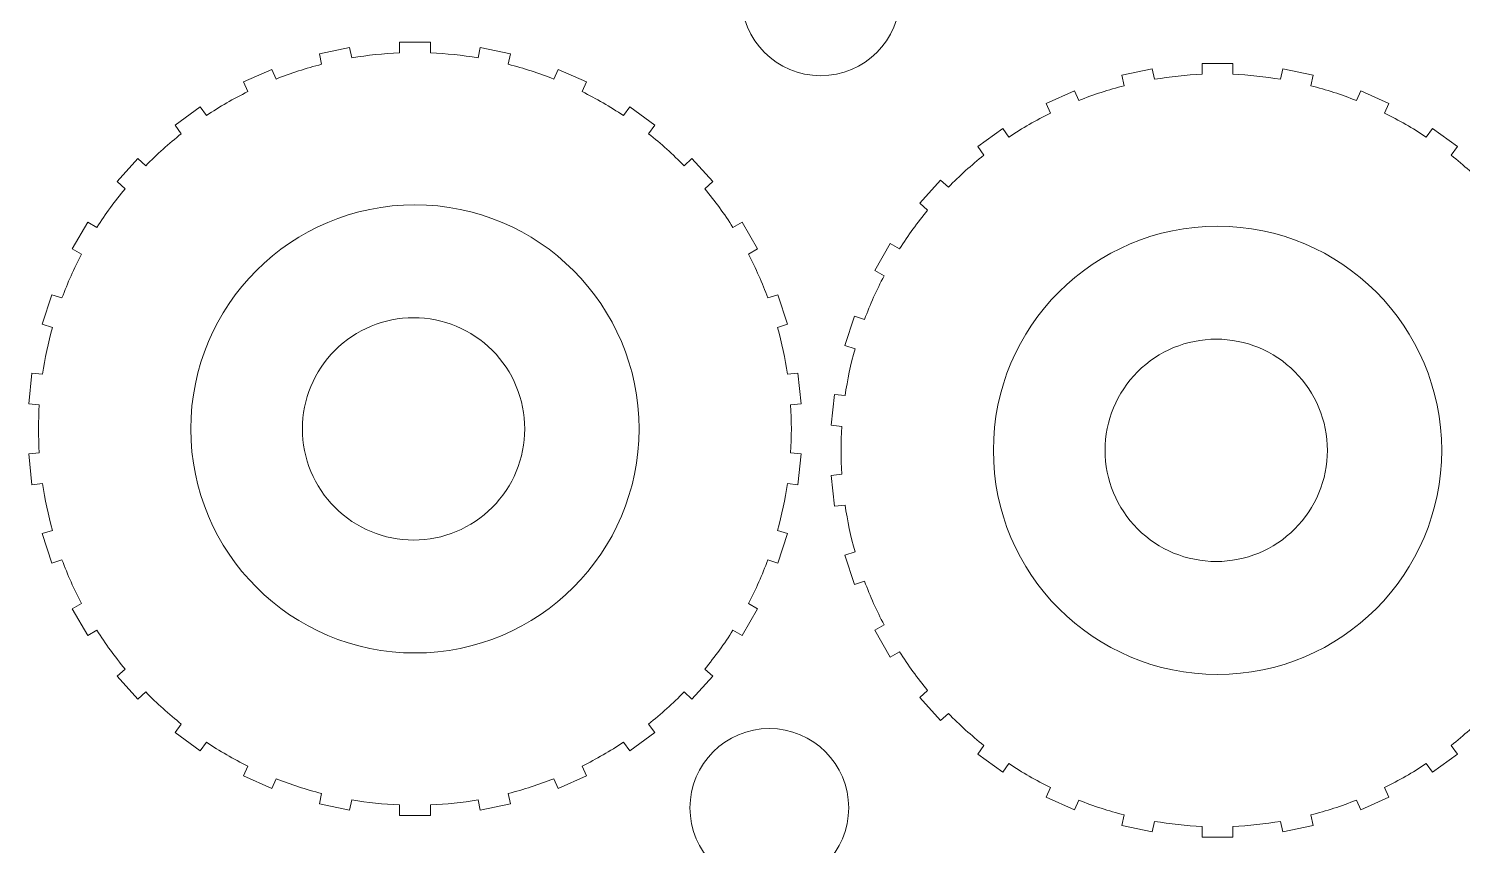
# Model space of a CAD drawing. Header units: centimetres. Extents: x -259 to 261, y 17 to 228.
# Drawn here: x -126.3 to -110.03, y 75.56 to 84.82 of the extents above; entities that cross this region are included whole.
import ezdxf

# ---------------------------------------------------------------- set-up
doc = ezdxf.new("R2010")
doc.units = ezdxf.units.CM
doc.header["$MEASUREMENT"] = 0
doc.layers.add('layer 1', color=7, linetype='Continuous')

msp = doc.modelspace()

# ---------------------------------------------------------------- linework, layer by layer
at = {"layer": 'layer 1', "color": 250, "lineweight": 9}
for points, knots in [([(-116.4135, 85.19143), (-116.4135, 85.68848), (-116.81644, 86.09142), (-117.3135, 86.09143), (-117.3135, 86.09143), (-117.81055, 86.09143), (-118.2135, 85.68848), (-118.2135, 85.19143), (-118.2135, 85.19143), (-118.2135, 84.69437), (-117.81056, 84.29143), (-117.3135, 84.29143), (-117.3135, 84.29143), (-116.81645, 84.29142), (-116.4135, 84.69436), (-116.4135, 85.19143)], [0, 0, 0, 0, 0.2, 0.2, 0.2, 0.2, 0.4, 0.4, 0.4, 0.4, 0.6, 0.6, 0.6, 0.6, 1, 1, 1, 1]), ([(-119.47909, 83.9365), (-119.47909, 83.9365), (-119.19512, 83.73018), (-119.19512, 83.73018), (-119.19512, 83.73018), (-119.19512, 83.73018), (-119.26601, 83.63261), (-119.26601, 83.63261), (-119.26601, 83.63261), (-119.12394, 83.52019), (-118.98917, 83.39885), (-118.86252, 83.2693), (-118.86252, 83.2693), (-118.86252, 83.2693), (-118.7729, 83.35001), (-118.7729, 83.35001), (-118.7729, 83.35001), (-118.7729, 83.35001), (-118.53803, 83.08916), (-118.53803, 83.08916), (-118.53803, 83.08916), (-118.53803, 83.08916), (-118.62765, 83.00846), (-118.62765, 83.00846), (-118.62765, 83.00846), (-118.51207, 82.86896), (-118.40547, 82.72225), (-118.30853, 82.56921), (-118.30853, 82.56921), (-118.30853, 82.56921), (-118.20407, 82.62951), (-118.20407, 82.62951), (-118.20407, 82.62951), (-118.20407, 82.62951), (-118.02857, 82.32553), (-118.02857, 82.32553), (-118.02857, 82.32553), (-118.02857, 82.32553), (-118.13303, 82.26523), (-118.13303, 82.26523), (-118.13303, 82.26523), (-118.04896, 82.10476), (-117.9752, 81.93908), (-117.91219, 81.76922), (-117.91219, 81.76922), (-117.91219, 81.76922), (-117.79748, 81.8065), (-117.79748, 81.8065), (-117.79748, 81.8065), (-117.79748, 81.8065), (-117.68902, 81.47268), (-117.68902, 81.47268), (-117.68902, 81.47268), (-117.68902, 81.47268), (-117.80372, 81.43541), (-117.80372, 81.43541), (-117.80372, 81.43541), (-117.75487, 81.26095), (-117.71716, 81.08357), (-117.69084, 80.90432), (-117.69084, 80.90432), (-117.69084, 80.90432), (-117.57089, 80.91694), (-117.57089, 80.91694), (-117.57089, 80.91694), (-117.57089, 80.91694), (-117.5342, 80.56786), (-117.5342, 80.56786), (-117.5342, 80.56786), (-117.5342, 80.56786), (-117.65414, 80.55523), (-117.65414, 80.55523), (-117.65414, 80.55523), (-117.64263, 80.37443), (-117.64263, 80.19309), (-117.65414, 80.0123), (-117.65414, 80.0123), (-117.65414, 80.0123), (-117.5342, 79.99969), (-117.5342, 79.99969), (-117.5342, 79.99969), (-117.5342, 79.99969), (-117.57089, 79.65062), (-117.57089, 79.65062), (-117.57089, 79.65062), (-117.57089, 79.65062), (-117.69084, 79.66322), (-117.69084, 79.66322), (-117.69084, 79.66322), (-117.71716, 79.48398), (-117.75487, 79.3066), (-117.80372, 79.13215), (-117.80372, 79.13215), (-117.80372, 79.13215), (-117.68902, 79.09487), (-117.68902, 79.09487), (-117.68902, 79.09487), (-117.68902, 79.09487), (-117.79748, 78.76105), (-117.79748, 78.76105), (-117.79748, 78.76105), (-117.79748, 78.76105), (-117.91219, 78.79832), (-117.91219, 78.79832), (-117.91219, 78.79832), (-117.9752, 78.62848), (-118.04896, 78.4628), (-118.13303, 78.30231), (-118.13303, 78.30231), (-118.13303, 78.30231), (-118.02857, 78.24201), (-118.02857, 78.24201), (-118.02857, 78.24201), (-118.02857, 78.24201), (-118.20407, 77.93804), (-118.20407, 77.93804), (-118.20407, 77.93804), (-118.20407, 77.93804), (-118.30853, 77.99834), (-118.30853, 77.99834), (-118.30853, 77.99834), (-118.40547, 77.8453), (-118.51207, 77.69859), (-118.62765, 77.5591), (-118.62765, 77.5591), (-118.62765, 77.5591), (-118.53803, 77.47839), (-118.53803, 77.47839), (-118.53803, 77.47839), (-118.53803, 77.47839), (-118.7729, 77.21755), (-118.7729, 77.21755), (-118.7729, 77.21755), (-118.7729, 77.21755), (-118.86252, 77.29824), (-118.86252, 77.29824), (-118.86252, 77.29824), (-118.98917, 77.16871), (-119.12394, 77.04736), (-119.26601, 76.93495), (-119.26601, 76.93495), (-119.26601, 76.93495), (-119.19512, 76.83737), (-119.19512, 76.83737), (-119.19512, 76.83737), (-119.19512, 76.83737), (-119.47909, 76.63106), (-119.47909, 76.63106), (-119.47909, 76.63106), (-119.47909, 76.63106), (-119.54998, 76.72863), (-119.54998, 76.72863), (-119.54998, 76.72863), (-119.70079, 76.62826), (-119.85785, 76.53758), (-120.02018, 76.45715), (-120.02018, 76.45715), (-120.02018, 76.45715), (-119.97113, 76.34698), (-119.97113, 76.34698), (-119.97113, 76.34698), (-119.97113, 76.34698), (-120.29178, 76.20421), (-120.29178, 76.20421), (-120.29178, 76.20421), (-120.29178, 76.20421), (-120.34084, 76.31439), (-120.34084, 76.31439), (-120.34084, 76.31439), (-120.50922, 76.24757), (-120.68169, 76.19153), (-120.8572, 76.14661), (-120.8572, 76.14661), (-120.8572, 76.14661), (-120.83213, 76.02864), (-120.83213, 76.02864), (-120.83213, 76.02864), (-120.83213, 76.02864), (-121.17546, 75.95567), (-121.17546, 75.95567), (-121.17546, 75.95567), (-121.17546, 75.95567), (-121.20054, 76.07364), (-121.20054, 76.07364), (-121.20054, 76.07364), (-121.37914, 76.04329), (-121.5595, 76.02433), (-121.74051, 76.01688), (-121.74051, 76.01688), (-121.74051, 76.01688), (-121.74051, 75.89628), (-121.74051, 75.89628), (-121.74051, 75.89628), (-121.74051, 75.89628), (-122.09151, 75.89628), (-122.09151, 75.89628), (-122.09151, 75.89628), (-122.09151, 75.89628), (-122.09151, 76.01688), (-122.09151, 76.01688), (-122.09151, 76.01688), (-122.27252, 76.02433), (-122.45287, 76.04329), (-122.63147, 76.07364), (-122.63147, 76.07364), (-122.63147, 76.07364), (-122.65656, 75.95567), (-122.65656, 75.95567), (-122.65656, 75.95567), (-122.65656, 75.95567), (-122.99988, 76.02864), (-122.99988, 76.02864), (-122.99988, 76.02864), (-122.99988, 76.02864), (-122.97481, 76.14661), (-122.97481, 76.14661), (-122.97481, 76.14661), (-123.15032, 76.19153), (-123.32279, 76.24757), (-123.49118, 76.31439), (-123.49118, 76.31439), (-123.49118, 76.31439), (-123.54024, 76.20421), (-123.54024, 76.20421), (-123.54024, 76.20421), (-123.54024, 76.20421), (-123.86089, 76.34698), (-123.86089, 76.34698), (-123.86089, 76.34698), (-123.86089, 76.34698), (-123.81184, 76.45715), (-123.81184, 76.45715), (-123.81184, 76.45715), (-123.97417, 76.53758), (-124.13123, 76.62826), (-124.28204, 76.72863), (-124.28204, 76.72863), (-124.28204, 76.72863), (-124.35293, 76.63106), (-124.35293, 76.63106), (-124.35293, 76.63106), (-124.35293, 76.63106), (-124.6369, 76.83737), (-124.6369, 76.83737), (-124.6369, 76.83737), (-124.6369, 76.83737), (-124.56601, 76.93495), (-124.56601, 76.93495), (-124.56601, 76.93495), (-124.70807, 77.04736), (-124.84284, 77.16871), (-124.9695, 77.29824), (-124.9695, 77.29824), (-124.9695, 77.29824), (-125.05912, 77.21755), (-125.05912, 77.21755), (-125.05912, 77.21755), (-125.05912, 77.21755), (-125.29398, 77.47839), (-125.29398, 77.47839), (-125.29398, 77.47839), (-125.29398, 77.47839), (-125.20436, 77.5591), (-125.20436, 77.5591), (-125.20436, 77.5591), (-125.31995, 77.69859), (-125.42654, 77.8453), (-125.52349, 77.99834), (-125.52349, 77.99834), (-125.52349, 77.99834), (-125.62795, 77.93804), (-125.62795, 77.93804), (-125.62795, 77.93804), (-125.62795, 77.93804), (-125.80345, 78.24201), (-125.80345, 78.24201), (-125.80345, 78.24201), (-125.80345, 78.24201), (-125.69899, 78.30231), (-125.69899, 78.30231), (-125.69899, 78.30231), (-125.78305, 78.4628), (-125.85681, 78.62848), (-125.91983, 78.79832), (-125.91983, 78.79832), (-125.91983, 78.79832), (-126.03453, 78.76105), (-126.03453, 78.76105), (-126.03453, 78.76105), (-126.03453, 78.76105), (-126.14299, 79.09487), (-126.14299, 79.09487), (-126.14299, 79.09487), (-126.14299, 79.09487), (-126.0283, 79.13215), (-126.0283, 79.13215), (-126.0283, 79.13215), (-126.07715, 79.3066), (-126.11485, 79.48398), (-126.14118, 79.66322), (-126.14118, 79.66322), (-126.14118, 79.66322), (-126.26113, 79.65062), (-126.26113, 79.65062), (-126.26113, 79.65062), (-126.26113, 79.65062), (-126.29782, 79.99969), (-126.29782, 79.99969), (-126.29782, 79.99969), (-126.29782, 79.99969), (-126.17787, 80.0123), (-126.17787, 80.0123), (-126.17787, 80.0123), (-126.18938, 80.1931), (-126.18938, 80.37445), (-126.17787, 80.55525), (-126.17787, 80.55525), (-126.17787, 80.55525), (-126.29782, 80.56786), (-126.29782, 80.56786), (-126.29782, 80.56786), (-126.29782, 80.56786), (-126.26113, 80.91694), (-126.26113, 80.91694), (-126.26113, 80.91694), (-126.26113, 80.91694), (-126.14118, 80.90432), (-126.14118, 80.90432), (-126.14118, 80.90432), (-126.11485, 81.08357), (-126.07715, 81.26095), (-126.0283, 81.43541), (-126.0283, 81.43541), (-126.0283, 81.43541), (-126.14299, 81.47268), (-126.14299, 81.47268), (-126.14299, 81.47268), (-126.14299, 81.47268), (-126.03453, 81.8065), (-126.03453, 81.8065), (-126.03453, 81.8065), (-126.03453, 81.8065), (-125.91983, 81.76922), (-125.91983, 81.76922), (-125.91983, 81.76922), (-125.85681, 81.93908), (-125.78305, 82.10476), (-125.69899, 82.26523), (-125.69899, 82.26523), (-125.69899, 82.26523), (-125.80345, 82.32553), (-125.80345, 82.32553), (-125.80345, 82.32553), (-125.80345, 82.32553), (-125.62795, 82.62951), (-125.62795, 82.62951), (-125.62795, 82.62951), (-125.62795, 82.62951), (-125.52349, 82.56921), (-125.52349, 82.56921), (-125.52349, 82.56921), (-125.42654, 82.72225), (-125.31995, 82.86896), (-125.20436, 83.00846), (-125.20436, 83.00846), (-125.20436, 83.00846), (-125.29398, 83.08916), (-125.29398, 83.08916), (-125.29398, 83.08916), (-125.29398, 83.08916), (-125.05912, 83.35001), (-125.05912, 83.35001), (-125.05912, 83.35001), (-125.05912, 83.35001), (-124.9695, 83.2693), (-124.9695, 83.2693), (-124.9695, 83.2693), (-124.84284, 83.39885), (-124.70807, 83.52019), (-124.56601, 83.63261), (-124.56601, 83.63261), (-124.56601, 83.63261), (-124.6369, 83.73018), (-124.6369, 83.73018), (-124.6369, 83.73018), (-124.6369, 83.73018), (-124.35293, 83.9365), (-124.35293, 83.9365), (-124.35293, 83.9365), (-124.35293, 83.9365), (-124.28204, 83.83892), (-124.28204, 83.83892), (-124.28204, 83.83892), (-124.13123, 83.93929), (-123.97417, 84.02997), (-123.81184, 84.11039), (-123.81184, 84.11039), (-123.81184, 84.11039), (-123.86089, 84.22057), (-123.86089, 84.22057), (-123.86089, 84.22057), (-123.86089, 84.22057), (-123.54024, 84.36334), (-123.54024, 84.36334), (-123.54024, 84.36334), (-123.54024, 84.36334), (-123.49118, 84.25316), (-123.49118, 84.25316), (-123.49118, 84.25316), (-123.32279, 84.31997), (-123.15032, 84.37602), (-122.97481, 84.42093), (-122.97481, 84.42093), (-122.97481, 84.42093), (-122.99988, 84.53891), (-122.99988, 84.53891), (-122.99988, 84.53891), (-122.99988, 84.53891), (-122.65656, 84.61189), (-122.65656, 84.61189), (-122.65656, 84.61189), (-122.65656, 84.61189), (-122.63147, 84.49392), (-122.63147, 84.49392), (-122.63147, 84.49392), (-122.45287, 84.52427), (-122.27252, 84.54322), (-122.09151, 84.55066), (-122.09151, 84.55066), (-122.09151, 84.55066), (-122.09151, 84.67128), (-122.09151, 84.67128), (-122.09151, 84.67128), (-122.09151, 84.67128), (-121.74051, 84.67128), (-121.74051, 84.67128), (-121.74051, 84.67128), (-121.74051, 84.67128), (-121.74051, 84.55066), (-121.74051, 84.55066), (-121.74051, 84.55066), (-121.5595, 84.54322), (-121.37914, 84.52427), (-121.20054, 84.49392), (-121.20054, 84.49392), (-121.20054, 84.49392), (-121.17546, 84.61189), (-121.17546, 84.61189), (-121.17546, 84.61189), (-121.17546, 84.61189), (-120.83213, 84.53891), (-120.83213, 84.53891), (-120.83213, 84.53891), (-120.83213, 84.53891), (-120.8572, 84.42093), (-120.8572, 84.42093), (-120.8572, 84.42093), (-120.68169, 84.37602), (-120.50922, 84.31997), (-120.34084, 84.25316), (-120.34084, 84.25316), (-120.34084, 84.25316), (-120.29178, 84.36334), (-120.29178, 84.36334), (-120.29178, 84.36334), (-120.29178, 84.36334), (-119.97113, 84.22057), (-119.97113, 84.22057), (-119.97113, 84.22057), (-119.97113, 84.22057), (-120.02018, 84.11039), (-120.02018, 84.11039), (-120.02018, 84.11039), (-119.85785, 84.02997), (-119.70079, 83.93929), (-119.54998, 83.83892), (-119.54998, 83.83892), (-119.54998, 83.83892), (-119.47909, 83.9365), (-119.47909, 83.9365)], [0, 0, 0, 0, 0.00826446, 0.00826446, 0.00826446, 0.00826446, 0.01652893, 0.01652893, 0.01652893, 0.01652893, 0.02479339, 0.02479339, 0.02479339, 0.02479339, 0.03305785, 0.03305785, 0.03305785, 0.03305785, 0.04132231, 0.04132231, 0.04132231, 0.04132231, 0.04958678, 0.04958678, 0.04958678, 0.04958678, 0.05785124, 0.05785124, 0.05785124, 0.05785124, 0.0661157, 0.0661157, 0.0661157, 0.0661157, 0.07438017, 0.07438017, 0.07438017, 0.07438017, 0.08264463, 0.08264463, 0.08264463, 0.08264463, 0.09090909, 0.09090909, 0.09090909, 0.09090909, 0.09917355, 0.09917355, 0.09917355, 0.09917355, 0.10743802, 0.10743802, 0.10743802, 0.10743802, 0.11570248, 0.11570248, 0.11570248, 0.11570248, 0.12396694, 0.12396694, 0.12396694, 0.12396694, 0.1322314, 0.1322314, 0.1322314, 0.1322314, 0.14049587, 0.14049587, 0.14049587, 0.14049587, 0.14876033, 0.14876033, 0.14876033, 0.14876033, 0.15702479, 0.15702479, 0.15702479, 0.15702479, 0.16528926, 0.16528926, 0.16528926, 0.16528926, 0.17355372, 0.17355372, 0.17355372, 0.17355372, 0.18181818, 0.18181818, 0.18181818, 0.18181818, 0.19008264, 0.19008264, 0.19008264, 0.19008264, 0.19834711, 0.19834711, 0.19834711, 0.19834711, 0.20661157, 0.20661157, 0.20661157, 0.20661157, 0.21487603, 0.21487603, 0.21487603, 0.21487603, 0.2231405, 0.2231405, 0.2231405, 0.2231405, 0.23140496, 0.23140496, 0.23140496, 0.23140496, 0.23966942, 0.23966942, 0.23966942, 0.23966942, 0.24793388, 0.24793388, 0.24793388, 0.24793388, 0.25619835, 0.25619835, 0.25619835, 0.25619835, 0.26446281, 0.26446281, 0.26446281, 0.26446281, 0.27272727, 0.27272727, 0.27272727, 0.27272727, 0.28099174, 0.28099174, 0.28099174, 0.28099174, 0.2892562, 0.2892562, 0.2892562, 0.2892562, 0.29752066, 0.29752066, 0.29752066, 0.29752066, 0.30578512, 0.30578512, 0.30578512, 0.30578512, 0.31404959, 0.31404959, 0.31404959, 0.31404959, 0.32231405, 0.32231405, 0.32231405, 0.32231405, 0.33057851, 0.33057851, 0.33057851, 0.33057851, 0.33884298, 0.33884298, 0.33884298, 0.33884298, 0.34710744, 0.34710744, 0.34710744, 0.34710744, 0.3553719, 0.3553719, 0.3553719, 0.3553719, 0.36363636, 0.36363636, 0.36363636, 0.36363636, 0.37190083, 0.37190083, 0.37190083, 0.37190083, 0.38016529, 0.38016529, 0.38016529, 0.38016529, 0.38842975, 0.38842975, 0.38842975, 0.38842975, 0.39669421, 0.39669421, 0.39669421, 0.39669421, 0.40495868, 0.40495868, 0.40495868, 0.40495868, 0.41322314, 0.41322314, 0.41322314, 0.41322314, 0.4214876, 0.4214876, 0.4214876, 0.4214876, 0.42975207, 0.42975207, 0.42975207, 0.42975207, 0.43801653, 0.43801653, 0.43801653, 0.43801653, 0.44628099, 0.44628099, 0.44628099, 0.44628099, 0.45454545, 0.45454545, 0.45454545, 0.45454545, 0.46280992, 0.46280992, 0.46280992, 0.46280992, 0.47107438, 0.47107438, 0.47107438, 0.47107438, 0.47933884, 0.47933884, 0.47933884, 0.47933884, 0.48760331, 0.48760331, 0.48760331, 0.48760331, 0.49586777, 0.49586777, 0.49586777, 0.49586777, 0.50413223, 0.50413223, 0.50413223, 0.50413223, 0.51239669, 0.51239669, 0.51239669, 0.51239669, 0.52066116, 0.52066116, 0.52066116, 0.52066116, 0.52892562, 0.52892562, 0.52892562, 0.52892562, 0.53719008, 0.53719008, 0.53719008, 0.53719008, 0.54545455, 0.54545455, 0.54545455, 0.54545455, 0.55371901, 0.55371901, 0.55371901, 0.55371901, 0.56198347, 0.56198347, 0.56198347, 0.56198347, 0.57024793, 0.57024793, 0.57024793, 0.57024793, 0.5785124, 0.5785124, 0.5785124, 0.5785124, 0.58677686, 0.58677686, 0.58677686, 0.58677686, 0.59504132, 0.59504132, 0.59504132, 0.59504132, 0.60330579, 0.60330579, 0.60330579, 0.60330579, 0.61157025, 0.61157025, 0.61157025, 0.61157025, 0.61983471, 0.61983471, 0.61983471, 0.61983471, 0.62809917, 0.62809917, 0.62809917, 0.62809917, 0.63636364, 0.63636364, 0.63636364, 0.63636364, 0.6446281, 0.6446281, 0.6446281, 0.6446281, 0.65289256, 0.65289256, 0.65289256, 0.65289256, 0.66115702, 0.66115702, 0.66115702, 0.66115702, 0.66942149, 0.66942149, 0.66942149, 0.66942149, 0.67768595, 0.67768595, 0.67768595, 0.67768595, 0.68595041, 0.68595041, 0.68595041, 0.68595041, 0.69421488, 0.69421488, 0.69421488, 0.69421488, 0.70247934, 0.70247934, 0.70247934, 0.70247934, 0.7107438, 0.7107438, 0.7107438, 0.7107438, 0.71900826, 0.71900826, 0.71900826, 0.71900826, 0.72727273, 0.72727273, 0.72727273, 0.72727273, 0.73553719, 0.73553719, 0.73553719, 0.73553719, 0.74380165, 0.74380165, 0.74380165, 0.74380165, 0.75206612, 0.75206612, 0.75206612, 0.75206612, 0.76033058, 0.76033058, 0.76033058, 0.76033058, 0.76859504, 0.76859504, 0.76859504, 0.76859504, 0.7768595, 0.7768595, 0.7768595, 0.7768595, 0.78512397, 0.78512397, 0.78512397, 0.78512397, 0.79338843, 0.79338843, 0.79338843, 0.79338843, 0.80165289, 0.80165289, 0.80165289, 0.80165289, 0.80991736, 0.80991736, 0.80991736, 0.80991736, 0.81818182, 0.81818182, 0.81818182, 0.81818182, 0.82644628, 0.82644628, 0.82644628, 0.82644628, 0.83471074, 0.83471074, 0.83471074, 0.83471074, 0.84297521, 0.84297521, 0.84297521, 0.84297521, 0.85123967, 0.85123967, 0.85123967, 0.85123967, 0.85950413, 0.85950413, 0.85950413, 0.85950413, 0.8677686, 0.8677686, 0.8677686, 0.8677686, 0.87603306, 0.87603306, 0.87603306, 0.87603306, 0.88429752, 0.88429752, 0.88429752, 0.88429752, 0.89256198, 0.89256198, 0.89256198, 0.89256198, 0.90082645, 0.90082645, 0.90082645, 0.90082645, 0.90909091, 0.90909091, 0.90909091, 0.90909091, 0.91735537, 0.91735537, 0.91735537, 0.91735537, 0.92561983, 0.92561983, 0.92561983, 0.92561983, 0.9338843, 0.9338843, 0.9338843, 0.9338843, 0.94214876, 0.94214876, 0.94214876, 0.94214876, 0.95041322, 0.95041322, 0.95041322, 0.95041322, 0.95867769, 0.95867769, 0.95867769, 0.95867769, 0.96694215, 0.96694215, 0.96694215, 0.96694215, 0.97520661, 0.97520661, 0.97520661, 0.97520661, 0.98347107, 0.98347107, 0.98347107, 0.98347107, 1, 1, 1, 1]), ([(-110.37427, 83.69307), (-110.37427, 83.69307), (-110.0903, 83.48675), (-110.0903, 83.48675), (-110.0903, 83.48675), (-110.0903, 83.48675), (-110.16119, 83.38918), (-110.16119, 83.38918), (-110.16119, 83.38918), (-110.01912, 83.27676), (-109.88435, 83.15542), (-109.7577, 83.02587), (-109.7577, 83.02587), (-109.7577, 83.02587), (-109.66808, 83.10658), (-109.66808, 83.10658), (-109.66808, 83.10658), (-109.66808, 83.10658), (-109.43321, 82.84573), (-109.43321, 82.84573), (-109.43321, 82.84573), (-109.43321, 82.84573), (-109.52283, 82.76503), (-109.52283, 82.76503), (-109.52283, 82.76503), (-109.40725, 82.62553), (-109.30065, 82.47882), (-109.20371, 82.32578), (-109.20371, 82.32578), (-109.20371, 82.32578), (-109.09925, 82.38608), (-109.09925, 82.38608), (-109.09925, 82.38608), (-109.09925, 82.38608), (-108.92375, 82.0821), (-108.92375, 82.0821), (-108.92375, 82.0821), (-108.92375, 82.0821), (-109.02821, 82.0218), (-109.02821, 82.0218), (-109.02821, 82.0218), (-108.94414, 81.86133), (-108.87038, 81.69565), (-108.80737, 81.52579), (-108.80737, 81.52579), (-108.80737, 81.52579), (-108.69266, 81.56307), (-108.69266, 81.56307), (-108.69266, 81.56307), (-108.69266, 81.56307), (-108.5842, 81.22925), (-108.5842, 81.22925), (-108.5842, 81.22925), (-108.5842, 81.22925), (-108.6989, 81.19198), (-108.6989, 81.19198), (-108.6989, 81.19198), (-108.65005, 81.01752), (-108.61234, 80.84014), (-108.58602, 80.66089), (-108.58602, 80.66089), (-108.58602, 80.66089), (-108.46607, 80.67351), (-108.46607, 80.67351), (-108.46607, 80.67351), (-108.46607, 80.67351), (-108.42938, 80.32443), (-108.42938, 80.32443), (-108.42938, 80.32443), (-108.42938, 80.32443), (-108.54932, 80.3118), (-108.54932, 80.3118), (-108.54932, 80.3118), (-108.53781, 80.131), (-108.53781, 79.94966), (-108.54932, 79.76887), (-108.54932, 79.76887), (-108.54932, 79.76887), (-108.42938, 79.75626), (-108.42938, 79.75626), (-108.42938, 79.75626), (-108.42938, 79.75626), (-108.46607, 79.40719), (-108.46607, 79.40719), (-108.46607, 79.40719), (-108.46607, 79.40719), (-108.58602, 79.41979), (-108.58602, 79.41979), (-108.58602, 79.41979), (-108.61234, 79.24055), (-108.65005, 79.06317), (-108.6989, 78.88872), (-108.6989, 78.88872), (-108.6989, 78.88872), (-108.5842, 78.85144), (-108.5842, 78.85144), (-108.5842, 78.85144), (-108.5842, 78.85144), (-108.69266, 78.51762), (-108.69266, 78.51762), (-108.69266, 78.51762), (-108.69266, 78.51762), (-108.80737, 78.55489), (-108.80737, 78.55489), (-108.80737, 78.55489), (-108.87038, 78.38505), (-108.94414, 78.21937), (-109.02821, 78.05888), (-109.02821, 78.05888), (-109.02821, 78.05888), (-108.92375, 77.99858), (-108.92375, 77.99858), (-108.92375, 77.99858), (-108.92375, 77.99858), (-109.09925, 77.69461), (-109.09925, 77.69461), (-109.09925, 77.69461), (-109.09925, 77.69461), (-109.20371, 77.75491), (-109.20371, 77.75491), (-109.20371, 77.75491), (-109.30065, 77.60187), (-109.40725, 77.45516), (-109.52283, 77.31567), (-109.52283, 77.31567), (-109.52283, 77.31567), (-109.43321, 77.23496), (-109.43321, 77.23496), (-109.43321, 77.23496), (-109.43321, 77.23496), (-109.66808, 76.97412), (-109.66808, 76.97412), (-109.66808, 76.97412), (-109.66808, 76.97412), (-109.7577, 77.05481), (-109.7577, 77.05481), (-109.7577, 77.05481), (-109.88435, 76.92528), (-110.01912, 76.80393), (-110.16119, 76.69152), (-110.16119, 76.69152), (-110.16119, 76.69152), (-110.0903, 76.59394), (-110.0903, 76.59394), (-110.0903, 76.59394), (-110.0903, 76.59394), (-110.37427, 76.38763), (-110.37427, 76.38763), (-110.37427, 76.38763), (-110.37427, 76.38763), (-110.44516, 76.4852), (-110.44516, 76.4852), (-110.44516, 76.4852), (-110.59597, 76.38483), (-110.75303, 76.29415), (-110.91536, 76.21372), (-110.91536, 76.21372), (-110.91536, 76.21372), (-110.86631, 76.10355), (-110.86631, 76.10355), (-110.86631, 76.10355), (-110.86631, 76.10355), (-111.18696, 75.96078), (-111.18696, 75.96078), (-111.18696, 75.96078), (-111.18696, 75.96078), (-111.23602, 76.07096), (-111.23602, 76.07096), (-111.23602, 76.07096), (-111.4044, 76.00414), (-111.57687, 75.9481), (-111.75238, 75.90318), (-111.75238, 75.90318), (-111.75238, 75.90318), (-111.72731, 75.78521), (-111.72731, 75.78521), (-111.72731, 75.78521), (-111.72731, 75.78521), (-112.07064, 75.71224), (-112.07064, 75.71224), (-112.07064, 75.71224), (-112.07064, 75.71224), (-112.09572, 75.83021), (-112.09572, 75.83021), (-112.09572, 75.83021), (-112.27432, 75.79986), (-112.45468, 75.7809), (-112.63569, 75.77345), (-112.63569, 75.77345), (-112.63569, 75.77345), (-112.63569, 75.65285), (-112.63569, 75.65285), (-112.63569, 75.65285), (-112.63569, 75.65285), (-112.98669, 75.65285), (-112.98669, 75.65285), (-112.98669, 75.65285), (-112.98669, 75.65285), (-112.98669, 75.77345), (-112.98669, 75.77345), (-112.98669, 75.77345), (-113.1677, 75.7809), (-113.34805, 75.79986), (-113.52665, 75.83021), (-113.52665, 75.83021), (-113.52665, 75.83021), (-113.55174, 75.71224), (-113.55174, 75.71224), (-113.55174, 75.71224), (-113.55174, 75.71224), (-113.89506, 75.78521), (-113.89506, 75.78521), (-113.89506, 75.78521), (-113.89506, 75.78521), (-113.86999, 75.90318), (-113.86999, 75.90318), (-113.86999, 75.90318), (-114.0455, 75.9481), (-114.21797, 76.00414), (-114.38636, 76.07096), (-114.38636, 76.07096), (-114.38636, 76.07096), (-114.43542, 75.96078), (-114.43542, 75.96078), (-114.43542, 75.96078), (-114.43542, 75.96078), (-114.75607, 76.10355), (-114.75607, 76.10355), (-114.75607, 76.10355), (-114.75607, 76.10355), (-114.70702, 76.21372), (-114.70702, 76.21372), (-114.70702, 76.21372), (-114.86935, 76.29415), (-115.02641, 76.38483), (-115.17722, 76.4852), (-115.17722, 76.4852), (-115.17722, 76.4852), (-115.24811, 76.38763), (-115.24811, 76.38763), (-115.24811, 76.38763), (-115.24811, 76.38763), (-115.53208, 76.59394), (-115.53208, 76.59394), (-115.53208, 76.59394), (-115.53208, 76.59394), (-115.46119, 76.69152), (-115.46119, 76.69152), (-115.46119, 76.69152), (-115.60325, 76.80393), (-115.73802, 76.92528), (-115.86468, 77.05481), (-115.86468, 77.05481), (-115.86468, 77.05481), (-115.9543, 76.97412), (-115.9543, 76.97412), (-115.9543, 76.97412), (-115.9543, 76.97412), (-116.18916, 77.23496), (-116.18916, 77.23496), (-116.18916, 77.23496), (-116.18916, 77.23496), (-116.09954, 77.31567), (-116.09954, 77.31567), (-116.09954, 77.31567), (-116.21513, 77.45516), (-116.32172, 77.60187), (-116.41867, 77.75491), (-116.41867, 77.75491), (-116.41867, 77.75491), (-116.52313, 77.69461), (-116.52313, 77.69461), (-116.52313, 77.69461), (-116.52313, 77.69461), (-116.69863, 77.99858), (-116.69863, 77.99858), (-116.69863, 77.99858), (-116.69863, 77.99858), (-116.59417, 78.05888), (-116.59417, 78.05888), (-116.59417, 78.05888), (-116.67823, 78.21937), (-116.75199, 78.38505), (-116.81501, 78.55489), (-116.81501, 78.55489), (-116.81501, 78.55489), (-116.92971, 78.51762), (-116.92971, 78.51762), (-116.92971, 78.51762), (-116.92971, 78.51762), (-117.03817, 78.85144), (-117.03817, 78.85144), (-117.03817, 78.85144), (-117.03817, 78.85144), (-116.92348, 78.88872), (-116.92348, 78.88872), (-116.92348, 78.88872), (-116.97233, 79.06317), (-117.01003, 79.24055), (-117.03636, 79.41979), (-117.03636, 79.41979), (-117.03636, 79.41979), (-117.15631, 79.40719), (-117.15631, 79.40719), (-117.15631, 79.40719), (-117.15631, 79.40719), (-117.193, 79.75626), (-117.193, 79.75626), (-117.193, 79.75626), (-117.193, 79.75626), (-117.07305, 79.76887), (-117.07305, 79.76887), (-117.07305, 79.76887), (-117.08456, 79.94967), (-117.08456, 80.13102), (-117.07305, 80.31182), (-117.07305, 80.31182), (-117.07305, 80.31182), (-117.193, 80.32443), (-117.193, 80.32443), (-117.193, 80.32443), (-117.193, 80.32443), (-117.15631, 80.67351), (-117.15631, 80.67351), (-117.15631, 80.67351), (-117.15631, 80.67351), (-117.03636, 80.66089), (-117.03636, 80.66089), (-117.03636, 80.66089), (-117.01003, 80.84014), (-116.97233, 81.01752), (-116.92348, 81.19198), (-116.92348, 81.19198), (-116.92348, 81.19198), (-117.03817, 81.22925), (-117.03817, 81.22925), (-117.03817, 81.22925), (-117.03817, 81.22925), (-116.92971, 81.56307), (-116.92971, 81.56307), (-116.92971, 81.56307), (-116.92971, 81.56307), (-116.81501, 81.52579), (-116.81501, 81.52579), (-116.81501, 81.52579), (-116.75199, 81.69565), (-116.67823, 81.86133), (-116.59417, 82.0218), (-116.59417, 82.0218), (-116.59417, 82.0218), (-116.69863, 82.0821), (-116.69863, 82.0821), (-116.69863, 82.0821), (-116.69863, 82.0821), (-116.52313, 82.38608), (-116.52313, 82.38608), (-116.52313, 82.38608), (-116.52313, 82.38608), (-116.41867, 82.32578), (-116.41867, 82.32578), (-116.41867, 82.32578), (-116.32172, 82.47882), (-116.21513, 82.62553), (-116.09954, 82.76503), (-116.09954, 82.76503), (-116.09954, 82.76503), (-116.18916, 82.84573), (-116.18916, 82.84573), (-116.18916, 82.84573), (-116.18916, 82.84573), (-115.9543, 83.10658), (-115.9543, 83.10658), (-115.9543, 83.10658), (-115.9543, 83.10658), (-115.86468, 83.02587), (-115.86468, 83.02587), (-115.86468, 83.02587), (-115.73802, 83.15542), (-115.60325, 83.27676), (-115.46119, 83.38918), (-115.46119, 83.38918), (-115.46119, 83.38918), (-115.53208, 83.48675), (-115.53208, 83.48675), (-115.53208, 83.48675), (-115.53208, 83.48675), (-115.24811, 83.69307), (-115.24811, 83.69307), (-115.24811, 83.69307), (-115.24811, 83.69307), (-115.17722, 83.59549), (-115.17722, 83.59549), (-115.17722, 83.59549), (-115.02641, 83.69586), (-114.86935, 83.78654), (-114.70702, 83.86696), (-114.70702, 83.86696), (-114.70702, 83.86696), (-114.75607, 83.97714), (-114.75607, 83.97714), (-114.75607, 83.97714), (-114.75607, 83.97714), (-114.43542, 84.11991), (-114.43542, 84.11991), (-114.43542, 84.11991), (-114.43542, 84.11991), (-114.38636, 84.00973), (-114.38636, 84.00973), (-114.38636, 84.00973), (-114.21797, 84.07654), (-114.0455, 84.13259), (-113.86999, 84.1775), (-113.86999, 84.1775), (-113.86999, 84.1775), (-113.89506, 84.29548), (-113.89506, 84.29548), (-113.89506, 84.29548), (-113.89506, 84.29548), (-113.55174, 84.36846), (-113.55174, 84.36846), (-113.55174, 84.36846), (-113.55174, 84.36846), (-113.52665, 84.25049), (-113.52665, 84.25049), (-113.52665, 84.25049), (-113.34805, 84.28084), (-113.1677, 84.29979), (-112.98669, 84.30723), (-112.98669, 84.30723), (-112.98669, 84.30723), (-112.98669, 84.42785), (-112.98669, 84.42785), (-112.98669, 84.42785), (-112.98669, 84.42785), (-112.63569, 84.42785), (-112.63569, 84.42785), (-112.63569, 84.42785), (-112.63569, 84.42785), (-112.63569, 84.30723), (-112.63569, 84.30723), (-112.63569, 84.30723), (-112.45468, 84.29979), (-112.27432, 84.28084), (-112.09572, 84.25049), (-112.09572, 84.25049), (-112.09572, 84.25049), (-112.07064, 84.36846), (-112.07064, 84.36846), (-112.07064, 84.36846), (-112.07064, 84.36846), (-111.72731, 84.29548), (-111.72731, 84.29548), (-111.72731, 84.29548), (-111.72731, 84.29548), (-111.75238, 84.1775), (-111.75238, 84.1775), (-111.75238, 84.1775), (-111.57687, 84.13259), (-111.4044, 84.07654), (-111.23602, 84.00973), (-111.23602, 84.00973), (-111.23602, 84.00973), (-111.18696, 84.11991), (-111.18696, 84.11991), (-111.18696, 84.11991), (-111.18696, 84.11991), (-110.86631, 83.97714), (-110.86631, 83.97714), (-110.86631, 83.97714), (-110.86631, 83.97714), (-110.91536, 83.86696), (-110.91536, 83.86696), (-110.91536, 83.86696), (-110.75303, 83.78654), (-110.59597, 83.69586), (-110.44516, 83.59549), (-110.44516, 83.59549), (-110.44516, 83.59549), (-110.37427, 83.69307), (-110.37427, 83.69307)], [0, 0, 0, 0, 0.00826446, 0.00826446, 0.00826446, 0.00826446, 0.01652893, 0.01652893, 0.01652893, 0.01652893, 0.02479339, 0.02479339, 0.02479339, 0.02479339, 0.03305785, 0.03305785, 0.03305785, 0.03305785, 0.04132231, 0.04132231, 0.04132231, 0.04132231, 0.04958678, 0.04958678, 0.04958678, 0.04958678, 0.05785124, 0.05785124, 0.05785124, 0.05785124, 0.0661157, 0.0661157, 0.0661157, 0.0661157, 0.07438017, 0.07438017, 0.07438017, 0.07438017, 0.08264463, 0.08264463, 0.08264463, 0.08264463, 0.09090909, 0.09090909, 0.09090909, 0.09090909, 0.09917355, 0.09917355, 0.09917355, 0.09917355, 0.10743802, 0.10743802, 0.10743802, 0.10743802, 0.11570248, 0.11570248, 0.11570248, 0.11570248, 0.12396694, 0.12396694, 0.12396694, 0.12396694, 0.1322314, 0.1322314, 0.1322314, 0.1322314, 0.14049587, 0.14049587, 0.14049587, 0.14049587, 0.14876033, 0.14876033, 0.14876033, 0.14876033, 0.15702479, 0.15702479, 0.15702479, 0.15702479, 0.16528926, 0.16528926, 0.16528926, 0.16528926, 0.17355372, 0.17355372, 0.17355372, 0.17355372, 0.18181818, 0.18181818, 0.18181818, 0.18181818, 0.19008264, 0.19008264, 0.19008264, 0.19008264, 0.19834711, 0.19834711, 0.19834711, 0.19834711, 0.20661157, 0.20661157, 0.20661157, 0.20661157, 0.21487603, 0.21487603, 0.21487603, 0.21487603, 0.2231405, 0.2231405, 0.2231405, 0.2231405, 0.23140496, 0.23140496, 0.23140496, 0.23140496, 0.23966942, 0.23966942, 0.23966942, 0.23966942, 0.24793388, 0.24793388, 0.24793388, 0.24793388, 0.25619835, 0.25619835, 0.25619835, 0.25619835, 0.26446281, 0.26446281, 0.26446281, 0.26446281, 0.27272727, 0.27272727, 0.27272727, 0.27272727, 0.28099174, 0.28099174, 0.28099174, 0.28099174, 0.2892562, 0.2892562, 0.2892562, 0.2892562, 0.29752066, 0.29752066, 0.29752066, 0.29752066, 0.30578512, 0.30578512, 0.30578512, 0.30578512, 0.31404959, 0.31404959, 0.31404959, 0.31404959, 0.32231405, 0.32231405, 0.32231405, 0.32231405, 0.33057851, 0.33057851, 0.33057851, 0.33057851, 0.33884298, 0.33884298, 0.33884298, 0.33884298, 0.34710744, 0.34710744, 0.34710744, 0.34710744, 0.3553719, 0.3553719, 0.3553719, 0.3553719, 0.36363636, 0.36363636, 0.36363636, 0.36363636, 0.37190083, 0.37190083, 0.37190083, 0.37190083, 0.38016529, 0.38016529, 0.38016529, 0.38016529, 0.38842975, 0.38842975, 0.38842975, 0.38842975, 0.39669421, 0.39669421, 0.39669421, 0.39669421, 0.40495868, 0.40495868, 0.40495868, 0.40495868, 0.41322314, 0.41322314, 0.41322314, 0.41322314, 0.4214876, 0.4214876, 0.4214876, 0.4214876, 0.42975207, 0.42975207, 0.42975207, 0.42975207, 0.43801653, 0.43801653, 0.43801653, 0.43801653, 0.44628099, 0.44628099, 0.44628099, 0.44628099, 0.45454545, 0.45454545, 0.45454545, 0.45454545, 0.46280992, 0.46280992, 0.46280992, 0.46280992, 0.47107438, 0.47107438, 0.47107438, 0.47107438, 0.47933884, 0.47933884, 0.47933884, 0.47933884, 0.48760331, 0.48760331, 0.48760331, 0.48760331, 0.49586777, 0.49586777, 0.49586777, 0.49586777, 0.50413223, 0.50413223, 0.50413223, 0.50413223, 0.51239669, 0.51239669, 0.51239669, 0.51239669, 0.52066116, 0.52066116, 0.52066116, 0.52066116, 0.52892562, 0.52892562, 0.52892562, 0.52892562, 0.53719008, 0.53719008, 0.53719008, 0.53719008, 0.54545455, 0.54545455, 0.54545455, 0.54545455, 0.55371901, 0.55371901, 0.55371901, 0.55371901, 0.56198347, 0.56198347, 0.56198347, 0.56198347, 0.57024793, 0.57024793, 0.57024793, 0.57024793, 0.5785124, 0.5785124, 0.5785124, 0.5785124, 0.58677686, 0.58677686, 0.58677686, 0.58677686, 0.59504132, 0.59504132, 0.59504132, 0.59504132, 0.60330579, 0.60330579, 0.60330579, 0.60330579, 0.61157025, 0.61157025, 0.61157025, 0.61157025, 0.61983471, 0.61983471, 0.61983471, 0.61983471, 0.62809917, 0.62809917, 0.62809917, 0.62809917, 0.63636364, 0.63636364, 0.63636364, 0.63636364, 0.6446281, 0.6446281, 0.6446281, 0.6446281, 0.65289256, 0.65289256, 0.65289256, 0.65289256, 0.66115702, 0.66115702, 0.66115702, 0.66115702, 0.66942149, 0.66942149, 0.66942149, 0.66942149, 0.67768595, 0.67768595, 0.67768595, 0.67768595, 0.68595041, 0.68595041, 0.68595041, 0.68595041, 0.69421488, 0.69421488, 0.69421488, 0.69421488, 0.70247934, 0.70247934, 0.70247934, 0.70247934, 0.7107438, 0.7107438, 0.7107438, 0.7107438, 0.71900826, 0.71900826, 0.71900826, 0.71900826, 0.72727273, 0.72727273, 0.72727273, 0.72727273, 0.73553719, 0.73553719, 0.73553719, 0.73553719, 0.74380165, 0.74380165, 0.74380165, 0.74380165, 0.75206612, 0.75206612, 0.75206612, 0.75206612, 0.76033058, 0.76033058, 0.76033058, 0.76033058, 0.76859504, 0.76859504, 0.76859504, 0.76859504, 0.7768595, 0.7768595, 0.7768595, 0.7768595, 0.78512397, 0.78512397, 0.78512397, 0.78512397, 0.79338843, 0.79338843, 0.79338843, 0.79338843, 0.80165289, 0.80165289, 0.80165289, 0.80165289, 0.80991736, 0.80991736, 0.80991736, 0.80991736, 0.81818182, 0.81818182, 0.81818182, 0.81818182, 0.82644628, 0.82644628, 0.82644628, 0.82644628, 0.83471074, 0.83471074, 0.83471074, 0.83471074, 0.84297521, 0.84297521, 0.84297521, 0.84297521, 0.85123967, 0.85123967, 0.85123967, 0.85123967, 0.85950413, 0.85950413, 0.85950413, 0.85950413, 0.8677686, 0.8677686, 0.8677686, 0.8677686, 0.87603306, 0.87603306, 0.87603306, 0.87603306, 0.88429752, 0.88429752, 0.88429752, 0.88429752, 0.89256198, 0.89256198, 0.89256198, 0.89256198, 0.90082645, 0.90082645, 0.90082645, 0.90082645, 0.90909091, 0.90909091, 0.90909091, 0.90909091, 0.91735537, 0.91735537, 0.91735537, 0.91735537, 0.92561983, 0.92561983, 0.92561983, 0.92561983, 0.9338843, 0.9338843, 0.9338843, 0.9338843, 0.94214876, 0.94214876, 0.94214876, 0.94214876, 0.95041322, 0.95041322, 0.95041322, 0.95041322, 0.95867769, 0.95867769, 0.95867769, 0.95867769, 0.96694215, 0.96694215, 0.96694215, 0.96694215, 0.97520661, 0.97520661, 0.97520661, 0.97520661, 0.98347107, 0.98347107, 0.98347107, 0.98347107, 1, 1, 1, 1]), ([(-121.91601, 77.74107), (-123.32031, 77.74107), (-124.45872, 78.87948), (-124.45872, 80.28378), (-124.45872, 80.28378), (-124.45872, 81.68808), (-123.32031, 82.82649), (-121.91601, 82.82649), (-121.91601, 82.82649), (-120.5117, 82.82649), (-119.37329, 81.68808), (-119.37329, 80.28378), (-119.37329, 80.28378), (-119.37329, 78.87948), (-120.5117, 77.74107), (-121.91601, 77.74107)], [0, 0, 0, 0, 0.2, 0.2, 0.2, 0.2, 0.4, 0.4, 0.4, 0.4, 0.6, 0.6, 0.6, 0.6, 1, 1, 1, 1]), ([(-112.81119, 77.49764), (-114.21549, 77.49764), (-115.3539, 78.63605), (-115.3539, 80.04035), (-115.3539, 80.04035), (-115.3539, 81.44465), (-114.21549, 82.58306), (-112.81119, 82.58306), (-112.81119, 82.58306), (-111.40688, 82.58306), (-110.26847, 81.44465), (-110.26847, 80.04035), (-110.26847, 80.04035), (-110.26847, 78.63605), (-111.40688, 77.49764), (-112.81119, 77.49764)], [0, 0, 0, 0, 0.2, 0.2, 0.2, 0.2, 0.4, 0.4, 0.4, 0.4, 0.6, 0.6, 0.6, 0.6, 1, 1, 1, 1]), ([(-121.93095, 79.02256), (-122.26542, 79.02256), (-122.58618, 79.15546), (-122.82276, 79.39197), (-122.82276, 79.39197), (-123.05926, 79.62849), (-123.19215, 79.94927), (-123.19215, 80.28376), (-123.19215, 80.28376), (-123.19215, 80.61826), (-123.05926, 80.93904), (-122.82276, 81.17556), (-122.82276, 81.17556), (-122.58618, 81.41206), (-122.26542, 81.54494), (-121.93095, 81.54494), (-121.93095, 81.54494), (-121.59643, 81.54494), (-121.27567, 81.41206), (-121.03917, 81.17556), (-121.03917, 81.17556), (-120.8026, 80.93904), (-120.66977, 80.61826), (-120.66977, 80.28376), (-120.66977, 80.28376), (-120.66977, 79.94927), (-120.8026, 79.62849), (-121.03917, 79.39197), (-121.03917, 79.39197), (-121.27567, 79.15546), (-121.59643, 79.02256), (-121.93095, 79.02256)], [0, 0, 0, 0, 0.11111111, 0.11111111, 0.11111111, 0.11111111, 0.22222222, 0.22222222, 0.22222222, 0.22222222, 0.33333333, 0.33333333, 0.33333333, 0.33333333, 0.44444444, 0.44444444, 0.44444444, 0.44444444, 0.55555556, 0.55555556, 0.55555556, 0.55555556, 0.66666667, 0.66666667, 0.66666667, 0.66666667, 0.77777778, 0.77777778, 0.77777778, 0.77777778, 1, 1, 1, 1]), ([(-112.82613, 78.77913), (-113.1606, 78.77913), (-113.48136, 78.91203), (-113.71794, 79.14854), (-113.71794, 79.14854), (-113.95444, 79.38506), (-114.08733, 79.70584), (-114.08733, 80.04033), (-114.08733, 80.04033), (-114.08733, 80.37483), (-113.95444, 80.69561), (-113.71794, 80.93213), (-113.71794, 80.93213), (-113.48136, 81.16863), (-113.1606, 81.30151), (-112.82613, 81.30151), (-112.82613, 81.30151), (-112.49161, 81.30151), (-112.17085, 81.16863), (-111.93435, 80.93213), (-111.93435, 80.93213), (-111.69778, 80.69561), (-111.56495, 80.37483), (-111.56495, 80.04033), (-111.56495, 80.04033), (-111.56495, 79.70584), (-111.69778, 79.38506), (-111.93435, 79.14854), (-111.93435, 79.14854), (-112.17085, 78.91203), (-112.49161, 78.77913), (-112.82613, 78.77913)], [0, 0, 0, 0, 0.11111111, 0.11111111, 0.11111111, 0.11111111, 0.22222222, 0.22222222, 0.22222222, 0.22222222, 0.33333333, 0.33333333, 0.33333333, 0.33333333, 0.44444444, 0.44444444, 0.44444444, 0.44444444, 0.55555556, 0.55555556, 0.55555556, 0.55555556, 0.66666667, 0.66666667, 0.66666667, 0.66666667, 0.77777778, 0.77777778, 0.77777778, 0.77777778, 1, 1, 1, 1]), ([(-116.9956, 75.98394), (-116.9956, 76.48099), (-117.39854, 76.88393), (-117.8956, 76.88394), (-117.8956, 76.88394), (-118.39265, 76.88394), (-118.7956, 76.48099), (-118.7956, 75.98394), (-118.7956, 75.98394), (-118.7956, 75.48688), (-118.39266, 75.08394), (-117.8956, 75.08394), (-117.8956, 75.08394), (-117.39855, 75.08393), (-116.9956, 75.48687), (-116.9956, 75.98394)], [0, 0, 0, 0, 0.2, 0.2, 0.2, 0.2, 0.4, 0.4, 0.4, 0.4, 0.6, 0.6, 0.6, 0.6, 1, 1, 1, 1])]:
    msp.add_open_spline(points, degree=3, knots=knots, dxfattribs=at)

doc.saveas('drawing.dxf')
